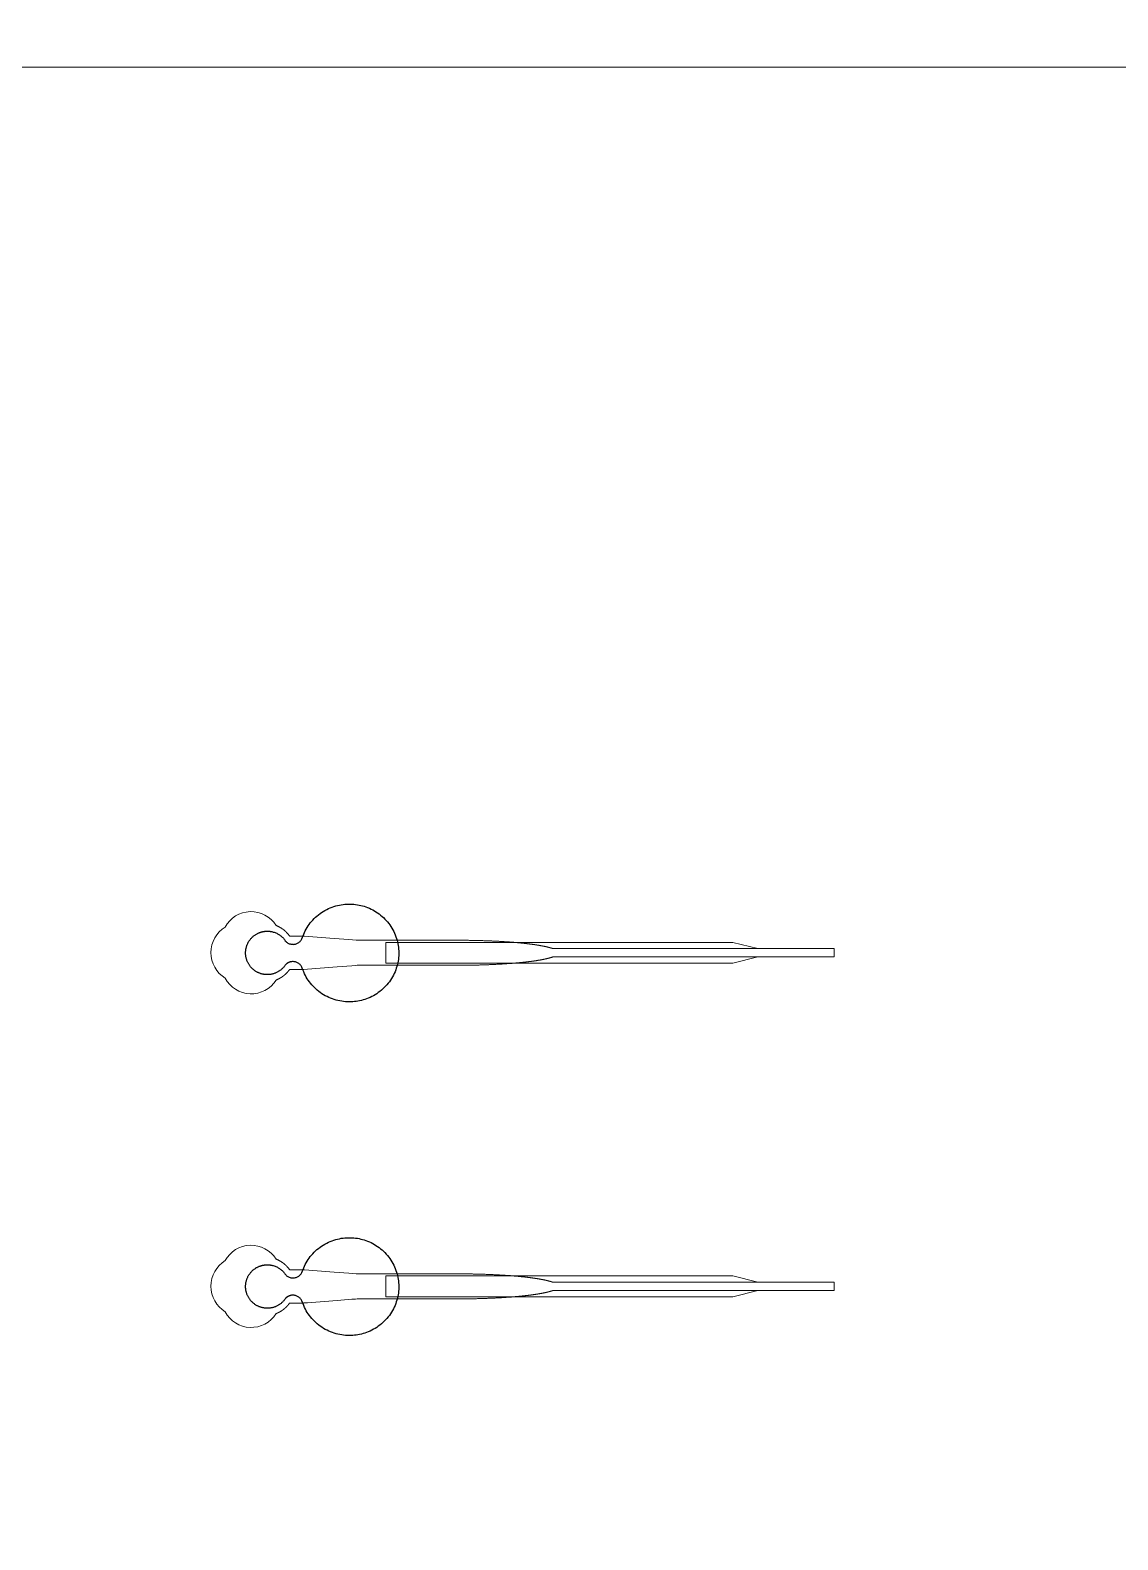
# Model space of a CAD drawing. Header units: inches. Extents: x -52997 to 52003, y -52254 to 52746.
# Drawn here: x 5140 to 11659, y 8474 to 17524 of the extents above; entities that cross this region are included whole.
import ezdxf

# ---------------------------------------------------------------- set-up
doc = ezdxf.new("R2010")
doc.units = ezdxf.units.IN
doc.header["$MEASUREMENT"] = 0
doc.layers.add('1', color=1, linetype='Continuous')
doc.layers.add('2', color=140, linetype='Continuous', lineweight=0)
doc.layers.add('3', color=90, linetype='Continuous', lineweight=0)

msp = doc.modelspace()

# ---------------------------------------------------------------- linework, layer by layer
at = {"layer": '1'}
for points in [[(-16283.4, -47485.7), (0, -47485.7), (16283.4, -47485.7, 5.999107)], [(-16250, -47285.7), (0, -47285.7), (16250, -47285.7, 5.986812)], [(-13685.8, -45485.7), (0, -45485.7), (13685.8, -45485.7, 6.794322)]]:
    msp.add_lwpolyline(points, format="xyb", close=True, dxfattribs=at)
msp.add_circle((-497.2, 245.8), 52500, dxfattribs=at)
for points in [[(6670.7, 11921.4), (6692.9, 11944.5), (6724.6, 11939.3), (6756.2, 11934.1), (6769.8, 11905.1), (6845.2, 11664.2), (7097.3, 11701.9), (7349.3, 11739.6), (7349.4, 11991.7), (7349.5, 12243.9), (7097.5, 12281.8), (6845.6, 12319.7), (6769.9, 12078.9), (6756.7, 12050.4), (6725.8, 12044.7), (6695, 12038.9), (6672.4, 12060.7), (6621, 12144.1), (6526.6, 12118), (6432.2, 12091.9), (6431.1, 11994), (6429.9, 11896), (6523.6, 11867.6), (6617.3, 11839.2), (6670.7, 11921.4)], [(6670.7, 9921.4), (6692.9, 9944.5), (6724.6, 9939.3), (6756.2, 9934.1), (6769.8, 9905.1), (6845.2, 9664.2), (7097.3, 9701.9), (7349.3, 9739.6), (7349.4, 9991.7), (7349.5, 10243.9), (7097.5, 10281.8), (6845.6, 10319.7), (6769.9, 10078.9), (6756.7, 10050.4), (6725.8, 10044.7), (6695, 10038.9), (6672.4, 10060.7), (6621, 10144.1), (6526.6, 10118), (6432.2, 10091.9), (6431.1, 9994), (6429.9, 9896), (6523.6, 9867.6), (6617.3, 9839.2), (6670.7, 9921.4)]]:
    msp.add_rational_spline(points, [1, 0.884783429184, 1, 0.884783429184, 1, 0.758252289935, 1, 0.758252289935, 1, 0.758252289935, 1, 0.758252289935, 1, 0.888941908896, 1, 0.888941908896, 1, 0.79946124759, 1, 0.79946124759, 1, 0.79946124759, 1, 0.79946124759, 1], degree=2, knots=[0, 0, 0, 0.969535, 0.969535, 1.939069, 1.939069, 3.359405, 3.359405, 4.779741, 4.779741, 6.200078, 6.200078, 7.620414, 7.620414, 8.571947, 8.571947, 9.52348, 9.52348, 10.812277, 10.812277, 12.101074, 12.101074, 13.389871, 13.389871, 14.678668, 14.678668, 14.678668], dxfattribs=at)
at = {"layer": '2'}
for points in [[(-16283.4, -47485.7), (0, -47485.7), (16283.4, -47485.7, 5.999107)], [(-16250, -47285.7), (0, -47285.7), (16250, -47285.7, 5.986812)], [(-13685.8, -45485.7), (0, -45485.7), (13685.8, -45485.7, 6.794322)], [(6613.5, 11829.6), (6613.8, 11829.7), (6614.6, 11830), (6615.5, 11830.3), (6616.3, 11830.7), (6617.2, 11831), (6618, 11831.4), (6618.9, 11831.7), (6619.7, 11832.1), (6620.6, 11832.5), (6621.4, 11832.8), (6622.3, 11833.2), (6623.1, 11833.6), (6624, 11834), (6624.8, 11834.4), (6625.7, 11834.8), (6626.6, 11835.2), (6627.4, 11835.6), (6628.3, 11836.1), (6629.1, 11836.5), (6630, 11836.9), (6630.8, 11837.4), (6631.7, 11837.8), (6632.6, 11838.3), (6633.4, 11838.7), (6634.3, 11839.2), (6635.1, 11839.7), (6636, 11840.1), (6636.8, 11840.6), (6637.7, 11841.1), (6638.6, 11841.6), (6639.4, 11842.1), (6640.3, 11842.6), (6641.1, 11843.1), (6642, 11843.6), (6642.8, 11844.2), (6643.7, 11844.7), (6644.5, 11845.2), (6645.4, 11845.8), (6646.2, 11846.3), (6647, 11846.9), (6647.9, 11847.4), (6648.7, 11848), (6649.5, 11848.6), (6650.4, 11849.1), (6651.2, 11849.7), (6652, 11850.3), (6652.9, 11850.9), (6653.7, 11851.5), (6654.5, 11852.1), (6655.3, 11852.7), (6656.2, 11853.3), (6657, 11853.9), (6657.8, 11854.5), (6658.6, 11855.2), (6659.4, 11855.8), (6660.2, 11856.4), (6661, 11857.1), (6661.8, 11857.7), (6662.6, 11858.3), (6663.4, 11859), (6664.1, 11859.6), (6664.9, 11860.3), (6665.7, 11861), (6666.5, 11861.6), (6667.2, 11862.3), (6668, 11863), (6668.8, 11863.7), (6669.5, 11864.3), (6670.3, 11865), (6671, 11865.7), (6671.8, 11866.4), (6672.5, 11867.1), (6673.2, 11867.8), (6674, 11868.5), (6674.7, 11869.2), (6675.4, 11869.9), (6676.1, 11870.7), (6676.8, 11871.4), (6677.5, 11872.1), (6678.2, 11872.8), (6678.9, 11873.6), (6679.6, 11874.3), (6680.3, 11875), (6681, 11875.7), (6681.7, 11876.5), (6682.3, 11877.2), (6683, 11878), (6683.7, 11878.7), (6684.3, 11879.5), (6684.9, 11880.2), (6685.6, 11881), (6686.2, 11881.7), (6686.8, 11882.5), (6687.5, 11883.2), (6688.1, 11884), (6688.7, 11884.7), (6689.3, 11885.5), (6689.9, 11886.3), (6690.5, 11887), (6691.1, 11887.8), (6691.7, 11888.6), (6692.2, 11889.3), (6692.8, 11890.1), (6693.3, 11890.9), (6693.9, 11891.6), (6694.4, 11892.4), (6695, 11893.2), (6738.6, 11893.2), (6760.4, 11893.2), (6771.3, 11893.2), (6774, 11893.2), (6775.4, 11893.2), (6775.4, 11893.2), (6775.4, 11893.2), (6775.4, 11893.2), (6775.4, 11893.2), (6775.4, 11893.2), (6775.5, 11893.2), (6775.9, 11893.2), (6776.6, 11893.3), (6777.9, 11893.4), (6780.7, 11893.6), (6802.8, 11895.3), (6979.4, 11908.8), (7067.8, 11915.6), (7089.8, 11917.3), (7100.9, 11918.1), (7101.2, 11918.2), (7101.3, 11918.2), (7101.3, 11918.2), (7101.4, 11918.2), (7101.5, 11918.2), (7101.9, 11918.2), (7362.4, 11918.2), (7368.6, 11918.2), (7381.2, 11918.2), (7481.7, 11918.2), (7682.7, 11918.2), (7695.3, 11918.2), (7701.6, 11918.2), (7704.7, 11918.2), (7706.3, 11918.2), (7706.7, 11918.2), (7706.9, 11918.2), (7707, 11918.2), (7707, 11918.2), (7707.1, 11918.2), (7707.1, 11918.2), (7707.6, 11918.2), (7712.2, 11918.2), (7716.8, 11918.2), (7721.5, 11918.2), (7726.1, 11918.2), (7730.7, 11918.2), (7735.4, 11918.3), (7740.1, 11918.3), (7744.7, 11918.3), (7749.4, 11918.4), (7754.1, 11918.4), (7758.8, 11918.4), (7763.6, 11918.5), (7768.3, 11918.6), (7773, 11918.6), (7777.8, 11918.7), (7782.5, 11918.8), (7787.3, 11918.8), (7792.1, 11918.9), (7796.9, 11919), (7801.7, 11919.1), (7806.5, 11919.2), (7811.3, 11919.3), (7816.1, 11919.4), (7820.9, 11919.5), (7825.7, 11919.7), (7830.5, 11919.8), (7835.3, 11919.9), (7840.2, 11920), (7845, 11920.2), (7849.8, 11920.3), (7854.7, 11920.5), (7859.5, 11920.6), (7864.3, 11920.8), (7869.2, 11921), (7874, 11921.1), (7878.8, 11921.3), (7883.6, 11921.5), (7888.5, 11921.7), (7893.3, 11921.9), (7898.1, 11922.1), (7902.9, 11922.3), (7907.7, 11922.5), (7912.5, 11922.7), (7917.3, 11922.9), (7922.1, 11923.2), (7926.9, 11923.4), (7931.7, 11923.6), (7936.5, 11923.9), (7941.2, 11924.1), (7946, 11924.4), (7950.7, 11924.6), (7955.5, 11924.9), (7960.2, 11925.2), (7964.9, 11925.4), (7969.6, 11925.7), (7974.3, 11926), (7978.9, 11926.3), (7983.6, 11926.6), (7988.2, 11926.9), (7992.8, 11927.2), (7997.4, 11927.5), (8002, 11927.9), (8006.6, 11928.2), (8008.9, 11928.4), (8011.2, 11928.5), (8013.4, 11928.7), (8015.7, 11928.9), (8018, 11929), (8020.2, 11929.2), (8022.5, 11929.4), (8024.7, 11929.5), (8027, 11929.7), (8029.2, 11929.9), (8031.4, 11930.1), (8033.6, 11930.3), (8035.9, 11930.4), (8038.1, 11930.6), (8040.3, 11930.8), (8042.5, 11931), (8044.7, 11931.2), (8046.9, 11931.4), (8049.1, 11931.5), (8051.3, 11931.7), (8053.4, 11931.9), (8055.6, 11932.1), (8057.8, 11932.3), (8059.9, 11932.5), (8062.1, 11932.7), (8064.2, 11932.9), (8066.3, 11933.1), (8068.5, 11933.3), (8070.6, 11933.5), (8072.7, 11933.7), (8074.8, 11933.9), (8076.9, 11934.1), (8079, 11934.3), (8081.1, 11934.5), (8083.2, 11934.7), (8085.3, 11934.9), (8087.4, 11935.2), (8089.4, 11935.4), (8091.5, 11935.6), (8093.5, 11935.8), (8095.6, 11936), (8097.6, 11936.2), (8099.6, 11936.5), (8101.6, 11936.7), (8103.7, 11936.9), (8105.7, 11937.1), (8107.7, 11937.3), (8109.6, 11937.6), (8111.6, 11937.8), (8113.6, 11938), (8115.6, 11938.2), (8117.5, 11938.5), (8119.5, 11938.7), (8121.4, 11938.9), (8123.3, 11939.2), (8125.3, 11939.4), (8127.2, 11939.6), (8129.1, 11939.9), (8131, 11940.1), (8132.9, 11940.3), (8134.8, 11940.6), (8136.6, 11940.8), (8138.5, 11941.1), (8140.4, 11941.3), (8142.2, 11941.5), (8144.1, 11941.8), (8145.9, 11942), (8147.7, 11942.3), (8149.5, 11942.5), (8151.3, 11942.8), (8153.1, 11943), (8154.9, 11943.3), (8156.7, 11943.5), (8158.4, 11943.8), (8160.2, 11944), (8161.9, 11944.3), (8163.7, 11944.5), (8165.4, 11944.8), (8167.1, 11945), (8168.8, 11945.3), (8170.5, 11945.5), (8172.2, 11945.8), (8173.9, 11946.1), (8175.6, 11946.3), (8177.3, 11946.6), (8178.9, 11946.8), (8180.6, 11947.1), (8182.2, 11947.4), (8183.8, 11947.6), (8185.4, 11947.9), (8187, 11948.2), (8188.6, 11948.4), (8190.2, 11948.7), (8191.8, 11949), (8193.3, 11949.2), (8194.9, 11949.5), (8196.4, 11949.8), (8198, 11950), (8199.5, 11950.3), (8201, 11950.6), (8202.5, 11950.9), (8204, 11951.1), (8205.5, 11951.4), (8206.9, 11951.7), (8208.4, 11952), (8209.9, 11952.2), (8211.3, 11952.5), (8212.7, 11952.8), (8214.1, 11953.1), (8215.6, 11953.4), (8217, 11953.6), (8218.3, 11953.9), (8219.7, 11954.2), (8221.1, 11954.5), (8222.4, 11954.8), (8223.8, 11955.1), (8225.1, 11955.3), (8226.4, 11955.6), (8227.7, 11955.9), (8229, 11956.2), (8230.3, 11956.5), (8231.6, 11956.8), (8232.9, 11957), (8234.1, 11957.3), (8235.4, 11957.6), (8236.6, 11957.9), (8237.9, 11958.2), (8239.1, 11958.5), (8240.3, 11958.8), (8241.5, 11959.1), (8242.6, 11959.4), (8243.8, 11959.7), (8245, 11959.9), (8246.1, 11960.2), (8247.3, 11960.5), (8248.4, 11960.8), (8249.5, 11961.1), (8250.6, 11961.4), (8251.7, 11961.7), (8252.8, 11962), (8253.9, 11962.3), (8254.9, 11962.6), (8256, 11962.9), (8257, 11963.2), (8258, 11963.5), (8259.1, 11963.8), (8260.1, 11964.1), (8261, 11964.4), (8262, 11964.7), (8263, 11965), (8264, 11965.3), (8264.9, 11965.6), (8265.9, 11965.9), (8266.8, 11966.2), (8267.7, 11966.5), (8268.6, 11966.8), (8269.5, 11967.1), (8270.4, 11967.4), (8271.3, 11967.7), (8272.7, 11968.1), (9958.3, 11968), (9958.3, 12018.2), (8272.7, 12018.2), (8272.5, 12018.3), (8271.6, 12018.6), (8270.7, 12018.9), (8269.8, 12019.2), (8269, 12019.5), (8268, 12019.8), (8267.1, 12020.1), (8266.2, 12020.4), (8265.3, 12020.7), (8264.3, 12021), (8263.4, 12021.3), (8262.4, 12021.6), (8261.4, 12021.9), (8260.4, 12022.2), (8259.4, 12022.5), (8258.4, 12022.8), (8257.4, 12023.1), (8256.3, 12023.4), (8255.3, 12023.7), (8254.2, 12023.9), (8253.1, 12024.2), (8252.1, 12024.5), (8251, 12024.8), (8249.9, 12025.1), (8248.7, 12025.4), (8247.6, 12025.7), (8246.5, 12026), (8245.3, 12026.3), (8244.2, 12026.6), (8243, 12026.9), (8241.8, 12027.2), (8240.6, 12027.5), (8239.4, 12027.8), (8238.2, 12028.1), (8237, 12028.3), (8235.7, 12028.6), (8234.5, 12028.9), (8233.2, 12029.2), (8232, 12029.5), (8230.7, 12029.8), (8229.4, 12030.1), (8228.1, 12030.4), (8226.8, 12030.6), (8225.5, 12030.9), (8224.1, 12031.2), (8222.8, 12031.5), (8221.4, 12031.8), (8220.1, 12032.1), (8218.7, 12032.3), (8217.3, 12032.6), (8215.9, 12032.9), (8214.5, 12033.2), (8213.1, 12033.5), (8211.7, 12033.7), (8210.2, 12034), (8208.8, 12034.3), (8207.3, 12034.6), (8205.8, 12034.9), (8204.3, 12035.1), (8202.9, 12035.4), (8201.4, 12035.7), (8199.8, 12036), (8198.3, 12036.2), (8196.8, 12036.5), (8195.2, 12036.8), (8193.7, 12037), (8192.1, 12037.3), (8190.6, 12037.6), (8189, 12037.8), (8187.4, 12038.1), (8185.8, 12038.4), (8184.2, 12038.6), (8182.5, 12038.9), (8180.9, 12039.2), (8179.3, 12039.4), (8177.6, 12039.7), (8175.9, 12040), (8174.3, 12040.2), (8172.6, 12040.5), (8170.9, 12040.7), (8169.2, 12041), (8167.5, 12041.3), (8165.8, 12041.5), (8164, 12041.8), (8162.3, 12042), (8160.6, 12042.3), (8158.8, 12042.5), (8157, 12042.8), (8155.3, 12043), (8153.5, 12043.3), (8151.7, 12043.5), (8149.9, 12043.8), (8148.1, 12044), (8146.3, 12044.3), (8144.4, 12044.5), (8142.6, 12044.8), (8140.7, 12045), (8138.9, 12045.2), (8137, 12045.5), (8135.1, 12045.7), (8133.3, 12046), (8131.4, 12046.2), (8129.5, 12046.4), (8127.6, 12046.7), (8125.7, 12046.9), (8123.7, 12047.1), (8121.8, 12047.4), (8119.9, 12047.6), (8117.9, 12047.8), (8116, 12048.1), (8114, 12048.3), (8112, 12048.5), (8110.1, 12048.7), (8108.1, 12049), (8106.1, 12049.2), (8104.1, 12049.4), (8102.1, 12049.6), (8100.1, 12049.8), (8098, 12050.1), (8096, 12050.3), (8094, 12050.5), (8091.9, 12050.7), (8089.9, 12050.9), (8087.8, 12051.1), (8085.7, 12051.3), (8083.7, 12051.6), (8081.6, 12051.8), (8079.5, 12052), (8077.4, 12052.2), (8075.3, 12052.4), (8073.2, 12052.6), (8071.1, 12052.8), (8069, 12053), (8066.8, 12053.2), (8064.7, 12053.4), (8062.6, 12053.6), (8060.4, 12053.8), (8058.3, 12054), (8056.1, 12054.2), (8053.9, 12054.4), (8051.8, 12054.6), (8049.6, 12054.7), (8047.4, 12054.9), (8045.2, 12055.1), (8043, 12055.3), (8040.8, 12055.5), (8038.6, 12055.7), (8036.4, 12055.9), (8034.2, 12056), (8032, 12056.2), (8029.8, 12056.4), (8027.5, 12056.6), (8025.3, 12056.8), (8023, 12056.9), (8020.8, 12057.1), (8018.6, 12057.3), (8016.3, 12057.4), (8014, 12057.6), (8011.8, 12057.8), (8009.5, 12057.9), (8005, 12058.3), (8000.4, 12058.6), (7995.8, 12058.9), (7991.2, 12059.2), (7986.6, 12059.5), (7982, 12059.8), (7977.3, 12060.1), (7972.7, 12060.4), (7968, 12060.7), (7963.3, 12061), (7958.6, 12061.3), (7953.9, 12061.5), (7949.2, 12061.8), (7944.4, 12062.1), (7939.7, 12062.3), (7935, 12062.5), (7930.2, 12062.8), (7925.4, 12063), (7920.7, 12063.3), (7915.9, 12063.5), (7911.1, 12063.7), (7906.3, 12063.9), (7901.5, 12064.1), (7896.7, 12064.3), (7891.9, 12064.5), (7887.1, 12064.7), (7882.3, 12064.9), (7877.5, 12065.1), (7872.7, 12065.3), (7867.9, 12065.4), (7863.1, 12065.6), (7858.3, 12065.7), (7853.5, 12065.9), (7848.7, 12066.1), (7843.9, 12066.2), (7839.1, 12066.3), (7834.3, 12066.5), (7829.5, 12066.6), (7824.7, 12066.7), (7819.9, 12066.8), (7815.1, 12066.9), (7810.3, 12067.1), (7805.6, 12067.2), (7800.8, 12067.2), (7796, 12067.3), (7791.3, 12067.4), (7786.5, 12067.5), (7781.8, 12067.6), (7777.1, 12067.7), (7772.3, 12067.7), (7767.6, 12067.8), (7762.9, 12067.8), (7758.2, 12067.9), (7753.6, 12067.9), (7748.9, 12068), (7744.2, 12068), (7739.6, 12068.1), (7735, 12068.1), (7730.3, 12068.1), (7725.7, 12068.1), (7721.1, 12068.1), (7718.8, 12068.2), (7718.3, 12068.2), (7718, 12068.2), (7717.8, 12068.2), (7717.6, 12068.2), (7716, 12068.2), (7709.7, 12068.2), (7696.9, 12068.2), (7645.9, 12068.2), (7442, 12068.2), (7391, 12068.2), (7365.5, 12068.2), (7359.1, 12068.2), (7357.5, 12068.2), (7101.8, 12068.2), (7101.4, 12068.2), (7101.3, 12068.2), (7101.3, 12068.2), (7101.3, 12068.2), (7101.2, 12068.2), (7100.8, 12068.2), (7099.5, 12068.3), (7093.9, 12068.7), (7049.8, 12072.1), (6961.4, 12078.9), (6784.8, 12092.4), (6779.3, 12092.9), (6776.5, 12093.1), (6775.8, 12093.1), (6775.5, 12093.2), (6775.4, 12093.2), (6775.4, 12093.2), (6775.4, 12093.2), (6775.4, 12093.2), (6775.4, 12093.2), (6775.3, 12093.2), (6775, 12093.2), (6772.3, 12093.2), (6766.8, 12093.2), (6755.9, 12093.2), (6734.1, 12093.2), (6712.3, 12093.2), (6701.4, 12093.2), (6696, 12093.2), (6695.3, 12093.2), (6695.1, 12093.2), (6695.1, 12093.2), (6695, 12093.2), (6695, 12093.2), (6695, 12093.2), (6695, 12093.2), (6694.6, 12093.8), (6693.8, 12094.9), (6693, 12096), (6692.2, 12097.1), (6691.3, 12098.2), (6690.5, 12099.4), (6689.6, 12100.5), (6688.7, 12101.6), (6687.8, 12102.7), (6686.9, 12103.8), (6686, 12104.9), (6685.1, 12106), (6684.2, 12107.1), (6683.2, 12108.2), (6682.2, 12109.3), (6681.3, 12110.4), (6680.3, 12111.5), (6679.3, 12112.5), (6678.3, 12113.6), (6677.2, 12114.7), (6676.2, 12115.7), (6675.1, 12116.8), (6674.1, 12117.8), (6673, 12118.9), (6671.9, 12119.9), (6670.8, 12121), (6669.7, 12122), (6668.6, 12123), (6667.4, 12124), (6666.3, 12125), (6665.1, 12126), (6664, 12127), (6662.8, 12128), (6661.6, 12129), (6660.4, 12129.9), (6659.2, 12130.9), (6658, 12131.8), (6656.8, 12132.8), (6655.5, 12133.7), (6654.3, 12134.6), (6653, 12135.5), (6651.7, 12136.4), (6650.5, 12137.3), (6649.2, 12138.2), (6647.9, 12139), (6646.6, 12139.9), (6645.3, 12140.7), (6643.9, 12141.6), (6642.6, 12142.4), (6641.3, 12143.2), (6639.9, 12144), (6638.6, 12144.8), (6637.2, 12145.6), (6635.9, 12146.4), (6634.5, 12147.1), (6633.1, 12147.9), (6631.7, 12148.6), (6630.3, 12149.3), (6629, 12150), (6627.6, 12150.7), (6626.1, 12151.4), (6624.7, 12152), (6623.3, 12152.7), (6621.9, 12153.3), (6620.5, 12153.9), (6619.1, 12154.5), (6617.6, 12155.1), (6616.2, 12155.7), (6614.8, 12156.3), (6613.5, 12156.8, 0.576044), (6309, 12147.4, 0.560065), (6309, 11840.9, 0.578435)], [(6613.5, 9829.6), (6613.8, 9829.7), (6614.6, 9830), (6615.5, 9830.3), (6616.3, 9830.7), (6617.2, 9831), (6618, 9831.4), (6618.9, 9831.7), (6619.7, 9832.1), (6620.6, 9832.5), (6621.4, 9832.8), (6622.3, 9833.2), (6623.1, 9833.6), (6624, 9834), (6624.8, 9834.4), (6625.7, 9834.8), (6626.6, 9835.2), (6627.4, 9835.6), (6628.3, 9836.1), (6629.1, 9836.5), (6630, 9836.9), (6630.8, 9837.4), (6631.7, 9837.8), (6632.6, 9838.3), (6633.4, 9838.7), (6634.3, 9839.2), (6635.1, 9839.7), (6636, 9840.1), (6636.8, 9840.6), (6637.7, 9841.1), (6638.6, 9841.6), (6639.4, 9842.1), (6640.3, 9842.6), (6641.1, 9843.1), (6642, 9843.6), (6642.8, 9844.2), (6643.7, 9844.7), (6644.5, 9845.2), (6645.4, 9845.8), (6646.2, 9846.3), (6647, 9846.9), (6647.9, 9847.4), (6648.7, 9848), (6649.5, 9848.6), (6650.4, 9849.1), (6651.2, 9849.7), (6652, 9850.3), (6652.9, 9850.9), (6653.7, 9851.5), (6654.5, 9852.1), (6655.3, 9852.7), (6656.2, 9853.3), (6657, 9853.9), (6657.8, 9854.5), (6658.6, 9855.2), (6659.4, 9855.8), (6660.2, 9856.4), (6661, 9857.1), (6661.8, 9857.7), (6662.6, 9858.3), (6663.4, 9859), (6664.1, 9859.6), (6664.9, 9860.3), (6665.7, 9861), (6666.5, 9861.6), (6667.2, 9862.3), (6668, 9863), (6668.8, 9863.7), (6669.5, 9864.3), (6670.3, 9865), (6671, 9865.7), (6671.8, 9866.4), (6672.5, 9867.1), (6673.2, 9867.8), (6674, 9868.5), (6674.7, 9869.2), (6675.4, 9869.9), (6676.1, 9870.7), (6676.8, 9871.4), (6677.5, 9872.1), (6678.2, 9872.8), (6678.9, 9873.6), (6679.6, 9874.3), (6680.3, 9875), (6681, 9875.7), (6681.7, 9876.5), (6682.3, 9877.2), (6683, 9878), (6683.7, 9878.7), (6684.3, 9879.5), (6684.9, 9880.2), (6685.6, 9881), (6686.2, 9881.7), (6686.8, 9882.5), (6687.5, 9883.2), (6688.1, 9884), (6688.7, 9884.7), (6689.3, 9885.5), (6689.9, 9886.3), (6690.5, 9887), (6691.1, 9887.8), (6691.7, 9888.6), (6692.2, 9889.3), (6692.8, 9890.1), (6693.3, 9890.9), (6693.9, 9891.6), (6694.4, 9892.4), (6695, 9893.2), (6738.6, 9893.2), (6760.4, 9893.2), (6771.3, 9893.2), (6774, 9893.2), (6775.4, 9893.2), (6775.4, 9893.2), (6775.4, 9893.2), (6775.4, 9893.2), (6775.4, 9893.2), (6775.4, 9893.2), (6775.5, 9893.2), (6775.9, 9893.2), (6776.6, 9893.3), (6777.9, 9893.4), (6780.7, 9893.6), (6802.8, 9895.3), (6979.4, 9908.8), (7067.8, 9915.6), (7089.8, 9917.3), (7100.9, 9918.1), (7101.2, 9918.2), (7101.3, 9918.2), (7101.3, 9918.2), (7101.4, 9918.2), (7101.5, 9918.2), (7101.9, 9918.2), (7362.4, 9918.2), (7368.6, 9918.2), (7381.2, 9918.2), (7481.7, 9918.2), (7682.7, 9918.2), (7695.3, 9918.2), (7701.6, 9918.2), (7704.7, 9918.2), (7706.3, 9918.2), (7706.7, 9918.2), (7706.9, 9918.2), (7707, 9918.2), (7707, 9918.2), (7707.1, 9918.2), (7707.1, 9918.2), (7707.6, 9918.2), (7712.2, 9918.2), (7716.8, 9918.2), (7721.5, 9918.2), (7726.1, 9918.2), (7730.7, 9918.2), (7735.4, 9918.3), (7740.1, 9918.3), (7744.7, 9918.3), (7749.4, 9918.4), (7754.1, 9918.4), (7758.8, 9918.4), (7763.6, 9918.5), (7768.3, 9918.6), (7773, 9918.6), (7777.8, 9918.7), (7782.5, 9918.8), (7787.3, 9918.8), (7792.1, 9918.9), (7796.9, 9919), (7801.7, 9919.1), (7806.5, 9919.2), (7811.3, 9919.3), (7816.1, 9919.4), (7820.9, 9919.5), (7825.7, 9919.7), (7830.5, 9919.8), (7835.3, 9919.9), (7840.2, 9920), (7845, 9920.2), (7849.8, 9920.3), (7854.7, 9920.5), (7859.5, 9920.6), (7864.3, 9920.8), (7869.2, 9921), (7874, 9921.1), (7878.8, 9921.3), (7883.6, 9921.5), (7888.5, 9921.7), (7893.3, 9921.9), (7898.1, 9922.1), (7902.9, 9922.3), (7907.7, 9922.5), (7912.5, 9922.7), (7917.3, 9922.9), (7922.1, 9923.2), (7926.9, 9923.4), (7931.7, 9923.6), (7936.5, 9923.9), (7941.2, 9924.1), (7946, 9924.4), (7950.7, 9924.6), (7955.5, 9924.9), (7960.2, 9925.2), (7964.9, 9925.4), (7969.6, 9925.7), (7974.3, 9926), (7978.9, 9926.3), (7983.6, 9926.6), (7988.2, 9926.9), (7992.8, 9927.2), (7997.4, 9927.5), (8002, 9927.9), (8006.6, 9928.2), (8008.9, 9928.4), (8011.2, 9928.5), (8013.4, 9928.7), (8015.7, 9928.9), (8018, 9929), (8020.2, 9929.2), (8022.5, 9929.4), (8024.7, 9929.5), (8027, 9929.7), (8029.2, 9929.9), (8031.4, 9930.1), (8033.6, 9930.3), (8035.9, 9930.4), (8038.1, 9930.6), (8040.3, 9930.8), (8042.5, 9931), (8044.7, 9931.2), (8046.9, 9931.4), (8049.1, 9931.5), (8051.3, 9931.7), (8053.4, 9931.9), (8055.6, 9932.1), (8057.8, 9932.3), (8059.9, 9932.5), (8062.1, 9932.7), (8064.2, 9932.9), (8066.3, 9933.1), (8068.5, 9933.3), (8070.6, 9933.5), (8072.7, 9933.7), (8074.8, 9933.9), (8076.9, 9934.1), (8079, 9934.3), (8081.1, 9934.5), (8083.2, 9934.7), (8085.3, 9934.9), (8087.4, 9935.2), (8089.4, 9935.4), (8091.5, 9935.6), (8093.5, 9935.8), (8095.6, 9936), (8097.6, 9936.2), (8099.6, 9936.5), (8101.6, 9936.7), (8103.7, 9936.9), (8105.7, 9937.1), (8107.7, 9937.3), (8109.6, 9937.6), (8111.6, 9937.8), (8113.6, 9938), (8115.6, 9938.2), (8117.5, 9938.5), (8119.5, 9938.7), (8121.4, 9938.9), (8123.3, 9939.2), (8125.3, 9939.4), (8127.2, 9939.6), (8129.1, 9939.9), (8131, 9940.1), (8132.9, 9940.3), (8134.8, 9940.6), (8136.6, 9940.8), (8138.5, 9941.1), (8140.4, 9941.3), (8142.2, 9941.5), (8144.1, 9941.8), (8145.9, 9942), (8147.7, 9942.3), (8149.5, 9942.5), (8151.3, 9942.8), (8153.1, 9943), (8154.9, 9943.3), (8156.7, 9943.5), (8158.4, 9943.8), (8160.2, 9944), (8161.9, 9944.3), (8163.7, 9944.5), (8165.4, 9944.8), (8167.1, 9945), (8168.8, 9945.3), (8170.5, 9945.5), (8172.2, 9945.8), (8173.9, 9946.1), (8175.6, 9946.3), (8177.3, 9946.6), (8178.9, 9946.8), (8180.6, 9947.1), (8182.2, 9947.4), (8183.8, 9947.6), (8185.4, 9947.9), (8187, 9948.2), (8188.6, 9948.4), (8190.2, 9948.7), (8191.8, 9949), (8193.3, 9949.2), (8194.9, 9949.5), (8196.4, 9949.8), (8198, 9950), (8199.5, 9950.3), (8201, 9950.6), (8202.5, 9950.9), (8204, 9951.1), (8205.5, 9951.4), (8206.9, 9951.7), (8208.4, 9952), (8209.9, 9952.2), (8211.3, 9952.5), (8212.7, 9952.8), (8214.1, 9953.1), (8215.6, 9953.4), (8217, 9953.6), (8218.3, 9953.9), (8219.7, 9954.2), (8221.1, 9954.5), (8222.4, 9954.8), (8223.8, 9955.1), (8225.1, 9955.3), (8226.4, 9955.6), (8227.7, 9955.9), (8229, 9956.2), (8230.3, 9956.5), (8231.6, 9956.8), (8232.9, 9957), (8234.1, 9957.3), (8235.4, 9957.6), (8236.6, 9957.9), (8237.9, 9958.2), (8239.1, 9958.5), (8240.3, 9958.8), (8241.5, 9959.1), (8242.6, 9959.4), (8243.8, 9959.7), (8245, 9959.9), (8246.1, 9960.2), (8247.3, 9960.5), (8248.4, 9960.8), (8249.5, 9961.1), (8250.6, 9961.4), (8251.7, 9961.7), (8252.8, 9962), (8253.9, 9962.3), (8254.9, 9962.6), (8256, 9962.9), (8257, 9963.2), (8258, 9963.5), (8259.1, 9963.8), (8260.1, 9964.1), (8261, 9964.4), (8262, 9964.7), (8263, 9965), (8264, 9965.3), (8264.9, 9965.6), (8265.9, 9965.9), (8266.8, 9966.2), (8267.7, 9966.5), (8268.6, 9966.8), (8269.5, 9967.1), (8270.4, 9967.4), (8271.3, 9967.7), (8272.7, 9968.1), (9958.3, 9968), (9958.3, 10018.2), (8272.7, 10018.2), (8272.5, 10018.3), (8271.6, 10018.6), (8270.7, 10018.9), (8269.8, 10019.2), (8269, 10019.5), (8268, 10019.8), (8267.1, 10020.1), (8266.2, 10020.4), (8265.3, 10020.7), (8264.3, 10021), (8263.4, 10021.3), (8262.4, 10021.6), (8261.4, 10021.9), (8260.4, 10022.2), (8259.4, 10022.5), (8258.4, 10022.8), (8257.4, 10023.1), (8256.3, 10023.4), (8255.3, 10023.7), (8254.2, 10023.9), (8253.1, 10024.2), (8252.1, 10024.5), (8251, 10024.8), (8249.9, 10025.1), (8248.7, 10025.4), (8247.6, 10025.7), (8246.5, 10026), (8245.3, 10026.3), (8244.2, 10026.6), (8243, 10026.9), (8241.8, 10027.2), (8240.6, 10027.5), (8239.4, 10027.8), (8238.2, 10028.1), (8237, 10028.3), (8235.7, 10028.6), (8234.5, 10028.9), (8233.2, 10029.2), (8232, 10029.5), (8230.7, 10029.8), (8229.4, 10030.1), (8228.1, 10030.4), (8226.8, 10030.6), (8225.5, 10030.9), (8224.1, 10031.2), (8222.8, 10031.5), (8221.4, 10031.8), (8220.1, 10032.1), (8218.7, 10032.3), (8217.3, 10032.6), (8215.9, 10032.9), (8214.5, 10033.2), (8213.1, 10033.5), (8211.7, 10033.7), (8210.2, 10034), (8208.8, 10034.3), (8207.3, 10034.6), (8205.8, 10034.9), (8204.3, 10035.1), (8202.9, 10035.4), (8201.4, 10035.7), (8199.8, 10036), (8198.3, 10036.2), (8196.8, 10036.5), (8195.2, 10036.8), (8193.7, 10037), (8192.1, 10037.3), (8190.6, 10037.6), (8189, 10037.8), (8187.4, 10038.1), (8185.8, 10038.4), (8184.2, 10038.6), (8182.5, 10038.9), (8180.9, 10039.2), (8179.3, 10039.4), (8177.6, 10039.7), (8175.9, 10040), (8174.3, 10040.2), (8172.6, 10040.5), (8170.9, 10040.7), (8169.2, 10041), (8167.5, 10041.3), (8165.8, 10041.5), (8164, 10041.8), (8162.3, 10042), (8160.6, 10042.3), (8158.8, 10042.5), (8157, 10042.8), (8155.3, 10043), (8153.5, 10043.3), (8151.7, 10043.5), (8149.9, 10043.8), (8148.1, 10044), (8146.3, 10044.3), (8144.4, 10044.5), (8142.6, 10044.8), (8140.7, 10045), (8138.9, 10045.2), (8137, 10045.5), (8135.1, 10045.7), (8133.3, 10046), (8131.4, 10046.2), (8129.5, 10046.4), (8127.6, 10046.7), (8125.7, 10046.9), (8123.7, 10047.1), (8121.8, 10047.4), (8119.9, 10047.6), (8117.9, 10047.8), (8116, 10048.1), (8114, 10048.3), (8112, 10048.5), (8110.1, 10048.7), (8108.1, 10049), (8106.1, 10049.2), (8104.1, 10049.4), (8102.1, 10049.6), (8100.1, 10049.8), (8098, 10050.1), (8096, 10050.3), (8094, 10050.5), (8091.9, 10050.7), (8089.9, 10050.9), (8087.8, 10051.1), (8085.7, 10051.3), (8083.7, 10051.6), (8081.6, 10051.8), (8079.5, 10052), (8077.4, 10052.2), (8075.3, 10052.4), (8073.2, 10052.6), (8071.1, 10052.8), (8069, 10053), (8066.8, 10053.2), (8064.7, 10053.4), (8062.6, 10053.6), (8060.4, 10053.8), (8058.3, 10054), (8056.1, 10054.2), (8053.9, 10054.4), (8051.8, 10054.6), (8049.6, 10054.7), (8047.4, 10054.9), (8045.2, 10055.1), (8043, 10055.3), (8040.8, 10055.5), (8038.6, 10055.7), (8036.4, 10055.9), (8034.2, 10056), (8032, 10056.2), (8029.8, 10056.4), (8027.5, 10056.6), (8025.3, 10056.8), (8023, 10056.9), (8020.8, 10057.1), (8018.6, 10057.3), (8016.3, 10057.4), (8014, 10057.6), (8011.8, 10057.8), (8009.5, 10057.9), (8005, 10058.3), (8000.4, 10058.6), (7995.8, 10058.9), (7991.2, 10059.2), (7986.6, 10059.5), (7982, 10059.8), (7977.3, 10060.1), (7972.7, 10060.4), (7968, 10060.7), (7963.3, 10061), (7958.6, 10061.3), (7953.9, 10061.5), (7949.2, 10061.8), (7944.4, 10062.1), (7939.7, 10062.3), (7935, 10062.5), (7930.2, 10062.8), (7925.4, 10063), (7920.7, 10063.3), (7915.9, 10063.5), (7911.1, 10063.7), (7906.3, 10063.9), (7901.5, 10064.1), (7896.7, 10064.3), (7891.9, 10064.5), (7887.1, 10064.7), (7882.3, 10064.9), (7877.5, 10065.1), (7872.7, 10065.3), (7867.9, 10065.4), (7863.1, 10065.6), (7858.3, 10065.7), (7853.5, 10065.9), (7848.7, 10066.1), (7843.9, 10066.2), (7839.1, 10066.3), (7834.3, 10066.5), (7829.5, 10066.6), (7824.7, 10066.7), (7819.9, 10066.8), (7815.1, 10066.9), (7810.3, 10067.1), (7805.6, 10067.2), (7800.8, 10067.2), (7796, 10067.3), (7791.3, 10067.4), (7786.5, 10067.5), (7781.8, 10067.6), (7777.1, 10067.7), (7772.3, 10067.7), (7767.6, 10067.8), (7762.9, 10067.8), (7758.2, 10067.9), (7753.6, 10067.9), (7748.9, 10068), (7744.2, 10068), (7739.6, 10068.1), (7735, 10068.1), (7730.3, 10068.1), (7725.7, 10068.1), (7721.1, 10068.1), (7718.8, 10068.2), (7718.3, 10068.2), (7718, 10068.2), (7717.8, 10068.2), (7717.6, 10068.2), (7716, 10068.2), (7709.7, 10068.2), (7696.9, 10068.2), (7645.9, 10068.2), (7442, 10068.2), (7391, 10068.2), (7365.5, 10068.2), (7359.1, 10068.2), (7357.5, 10068.2), (7101.8, 10068.2), (7101.4, 10068.2), (7101.3, 10068.2), (7101.3, 10068.2), (7101.3, 10068.2), (7101.2, 10068.2), (7100.8, 10068.2), (7099.5, 10068.3), (7093.9, 10068.7), (7049.8, 10072.1), (6961.4, 10078.9), (6784.8, 10092.4), (6779.3, 10092.9), (6776.5, 10093.1), (6775.8, 10093.1), (6775.5, 10093.2), (6775.4, 10093.2), (6775.4, 10093.2), (6775.4, 10093.2), (6775.4, 10093.2), (6775.4, 10093.2), (6775.3, 10093.2), (6775, 10093.2), (6772.3, 10093.2), (6766.8, 10093.2), (6755.9, 10093.2), (6734.1, 10093.2), (6712.3, 10093.2), (6701.4, 10093.2), (6696, 10093.2), (6695.3, 10093.2), (6695.1, 10093.2), (6695.1, 10093.2), (6695, 10093.2), (6695, 10093.2), (6695, 10093.2), (6695, 10093.2), (6694.6, 10093.8), (6693.8, 10094.9), (6693, 10096), (6692.2, 10097.1), (6691.3, 10098.2), (6690.5, 10099.4), (6689.6, 10100.5), (6688.7, 10101.6), (6687.8, 10102.7), (6686.9, 10103.8), (6686, 10104.9), (6685.1, 10106), (6684.2, 10107.1), (6683.2, 10108.2), (6682.2, 10109.3), (6681.3, 10110.4), (6680.3, 10111.5), (6679.3, 10112.5), (6678.3, 10113.6), (6677.2, 10114.7), (6676.2, 10115.7), (6675.1, 10116.8), (6674.1, 10117.8), (6673, 10118.9), (6671.9, 10119.9), (6670.8, 10121), (6669.7, 10122), (6668.6, 10123), (6667.4, 10124), (6666.3, 10125), (6665.1, 10126), (6664, 10127), (6662.8, 10128), (6661.6, 10129), (6660.4, 10129.9), (6659.2, 10130.9), (6658, 10131.8), (6656.8, 10132.8), (6655.5, 10133.7), (6654.3, 10134.6), (6653, 10135.5), (6651.7, 10136.4), (6650.5, 10137.3), (6649.2, 10138.2), (6647.9, 10139), (6646.6, 10139.9), (6645.3, 10140.7), (6643.9, 10141.6), (6642.6, 10142.4), (6641.3, 10143.2), (6639.9, 10144), (6638.6, 10144.8), (6637.2, 10145.6), (6635.9, 10146.4), (6634.5, 10147.1), (6633.1, 10147.9), (6631.7, 10148.6), (6630.3, 10149.3), (6629, 10150), (6627.6, 10150.7), (6626.1, 10151.4), (6624.7, 10152), (6623.3, 10152.7), (6621.9, 10153.3), (6620.5, 10153.9), (6619.1, 10154.5), (6617.6, 10155.1), (6616.2, 10155.7), (6614.8, 10156.3), (6613.5, 10156.8, 0.576044), (6309, 10147.4, 0.560065), (6309, 9840.9, 0.578435)]]:
    msp.add_lwpolyline(points, format="xyb", close=True, dxfattribs=at)
msp.add_lwpolyline([(31452, 17302.2), (31452, -18945.5), (-31548, -18945.5), (-31548, 17302.2)], close=True, dxfattribs=at)
for points in [[(7357.6, 11918.2), (7359.2, 11918.2), (7362.4, 11918.2)], [(7357.6, 9918.2), (7359.2, 9918.2), (7362.4, 9918.2)]]:
    msp.add_lwpolyline(points, dxfattribs=at)
msp.add_circle((-497.2, 245.8), 52500, dxfattribs=at)
at = {"layer": '3'}
for points in [[(-16283.4, -47485.7), (0, -47485.7), (16283.4, -47485.7, 5.999107)], [(-16283.4, -47485.7), (0, -47485.7), (16283.4, -47485.7, 5.999107)], [(-16250, -47285.7), (0, -47285.7), (16250, -47285.7, 5.986812)], [(-16250, -47285.7), (0, -47285.7), (16250, -47285.7, 5.986812)], [(-13685.8, -45485.7), (0, -45485.7), (13685.8, -45485.7, 6.794322)], [(-13685.8, -45485.7), (0, -45485.7), (13685.8, -45485.7, 6.794322)]]:
    msp.add_lwpolyline(points, format="xyb", close=True, dxfattribs=at)
for points in [[(7271.9, 12055.7), (9351.4, 12055.7), (9501.4, 12018.2), (9958.3, 12018.2), (9958.3, 11968.2), (9501.4, 11968.2), (9351.4, 11930.7), (7271.9, 11930.7)], [(7271.9, 10055.7), (9351.4, 10055.7), (9501.4, 10018.2), (9958.3, 10018.2), (9958.3, 9968.2), (9501.4, 9968.2), (9351.4, 9930.7), (7271.9, 9930.7)]]:
    msp.add_lwpolyline(points, close=True, dxfattribs=at)
msp.add_circle((-497.2, 245.8), 52500, dxfattribs=at)
msp.add_circle((-497.2, 245.8), 52500, dxfattribs=at)

doc.saveas('drawing.dxf')
